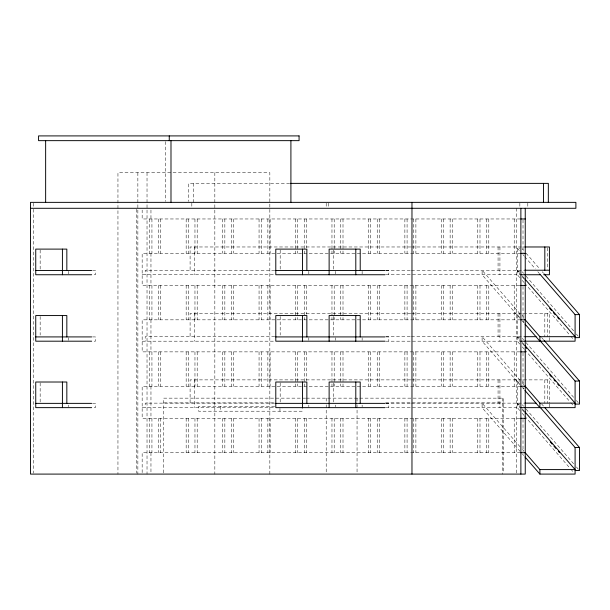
<?xml version="1.0" encoding="UTF-8"?>
<svg xmlns="http://www.w3.org/2000/svg" width="610" height="610" viewBox="0 0 610 610"><rect width="100%" height="100%" fill="white"/><g stroke="black" fill="none" stroke-linecap="round" stroke-linejoin="round"><path stroke-width="0.46" stroke-dasharray="3.05 2.29" d="M289.666 183.374L188.772 183.374L188.772 201.407M520.482 218.967L142.16 218.967L142.16 210.069M410.728 246.974L190.099 246.974L190.099 270.23M411.544 246.974L523.899 246.974M519.796 277.596L517.311 274.744L517.311 248.163L519.956 248.163M520.482 253.379L142.16 253.379L142.16 285.419L520.482 285.419M274.736 270.23L145.195 270.23L145.195 274.744M385.802 270.23L410.728 270.23M411.483 270.23L523.899 270.23M92.575 270.466L95.434 270.466L95.434 274.744L92.575 274.744M385.947 270.466L388.806 270.466L388.806 274.744M519.956 271.183L517.311 271.183L519.796 274.042M142.16 274.744L274.774 274.744M385.802 274.744L520.482 274.744M410.728 313.426L190.099 313.426L190.099 336.682M411.544 313.426L549.427 313.426L549.427 336.682M519.796 344.048L517.311 341.188L517.311 314.615L519.956 314.615M520.482 319.831L142.16 319.831L142.16 351.871L520.482 351.871M274.736 336.682L145.195 336.682L145.195 341.188M385.802 336.682L410.728 336.682M411.483 336.682L523.899 336.682M92.575 336.918L95.434 336.918L95.434 341.188L92.575 341.188M385.947 336.918L388.806 336.918L388.806 341.188M519.956 337.635L517.311 337.635L519.796 340.487M142.16 341.188L274.774 341.188M385.802 341.188L520.482 341.188M410.728 379.877L190.099 379.877L190.099 403.134M411.544 379.877L549.427 379.877L549.427 403.134M519.796 410.5L517.311 407.64L517.311 381.059L519.956 381.059M520.482 386.282L142.16 386.282L142.16 418.323L520.482 418.323M305.625 398.147L163.709 398.147L163.709 473.146M306.327 398.147L503.486 398.147L503.486 473.146M163.709 402.897L274.95 402.897M385.581 402.897L503.486 402.897M274.736 403.134L145.195 403.134L145.195 407.64M385.802 403.134L410.728 403.134M411.483 403.134L523.899 403.134M92.575 403.37L95.434 403.37L95.434 407.64L92.575 407.64M385.947 403.37L388.806 403.37L388.806 407.64M519.956 404.079L517.311 404.079L519.796 406.939M274.713 406.458L198.524 406.458L198.524 411.201L302.163 411.201L302.163 408.357M142.16 407.64L274.774 407.64M385.802 407.64L520.482 407.64M520.482 452.734L142.16 452.734L142.16 473.162M522.335 248.872L523.578 250.306M526.064 253.165L539.736 268.88M542.221 271.74L543.464 273.166M517.311 248.163L519.796 251.023M522.907 254.591L524.15 256.025M524.768 256.734L535.328 268.88M537.814 271.74L539.057 273.166M522.335 271.892L523.578 273.326M526.064 276.185L573.911 331.2M576.397 334.059L578.257 336.202M517.311 270.23L519.796 273.089M522.282 275.949L524.15 278.091M522.282 276.894L524.15 279.044M522.282 280.455L524.15 282.598M524.768 283.315L570.129 335.477M570.746 336.194L573.857 339.762M522.335 315.324L523.578 316.758M541.596 337.475L543.464 339.617M520.01 313.815L482.106 270.23L482.106 274.744L520.01 318.329M522.495 316.674L523.738 318.107M517.311 314.615L519.796 317.467M522.907 321.043L524.15 322.469M522.495 321.188L523.738 322.614M522.335 338.344L523.578 339.778M526.064 342.637L573.911 397.651M576.397 400.511L578.257 402.653M517.311 336.682L519.796 339.541M522.282 342.401L524.15 344.543M522.282 343.346L524.15 345.489M522.282 346.907L524.15 349.05M524.768 349.766L570.129 401.929M570.746 402.638L573.857 406.214M522.335 381.776L523.578 383.202M541.596 403.927L543.464 406.069M520.01 380.266L482.106 336.682L482.106 341.188L520.01 384.78M522.495 383.126L523.738 384.552M517.311 381.059L519.796 383.919M522.907 387.495L524.15 388.921M522.495 387.632L523.738 389.066M522.335 404.796L523.578 406.229M526.064 409.081L573.911 464.103M576.397 466.963L578.882 469.814M517.311 403.134L519.796 405.993M522.282 408.853L524.15 410.995M522.282 409.798L524.15 411.941M522.282 413.359L524.15 415.501M524.768 416.218L570.129 468.373M570.746 469.09L573.857 472.666M520.01 446.718L482.106 403.134L482.106 407.64L520.01 451.225M522.495 449.578L523.738 451.003M522.495 454.084L523.738 455.517M549.427 337.582L549.427 341.188M549.427 404.033L549.427 407.64M547.582 247.904L547.582 269.3M547.582 313.426L547.582 336.682M547.582 379.877L547.582 403.134M544.821 313.426L544.821 336.682M544.821 379.877L544.821 403.134M527.81 203.206L527.81 207.446M523.014 219.897L523.014 252.448M523.014 286.349L523.014 318.9M523.014 352.801L523.014 385.352M523.014 419.253L523.014 451.804M519.857 203.206L519.857 207.446M516.441 208.292L516.441 474.092M514.215 218.967L514.215 253.379M514.215 285.419L514.215 319.831M514.215 351.871L514.215 386.282M514.215 418.323L514.215 452.734M502.533 398.147L502.533 474.092M499.925 246.974L499.925 274.744M499.925 313.426L499.925 341.188M499.925 379.877L499.925 407.64M498.073 246.974L498.073 270.23M498.073 313.426L498.073 336.682M498.073 379.877L498.073 403.134M488.793 218.967L488.793 253.379M488.793 285.419L488.793 319.831M488.793 351.871L488.793 386.282M488.793 418.323L488.793 452.734M486.566 218.967L486.566 253.379M486.566 285.419L486.566 319.831M486.566 351.871L486.566 386.282M486.566 418.323L486.566 452.734M479.986 218.967L479.986 253.379M479.986 285.419L479.986 319.831M479.986 351.871L479.986 386.282M479.986 418.323L479.986 452.734M477.782 218.967L477.782 253.379M477.782 285.419L477.782 319.831M477.782 351.871L477.782 386.282M477.782 418.323L477.782 452.734M452.338 218.967L452.338 253.379M452.338 285.419L452.338 319.831M452.338 351.871L452.338 386.282M452.338 418.323L452.338 452.734M450.134 218.967L450.134 253.379M450.134 285.419L450.134 319.831M450.134 351.871L450.134 386.282M450.134 418.323L450.134 452.734M443.539 218.967L443.539 253.379M443.539 285.419L443.539 319.831M443.539 351.871L443.539 386.282M443.539 418.323L443.539 452.734M441.327 218.967L441.327 253.379M441.327 285.419L441.327 319.831M441.327 351.871L441.327 386.282M441.327 418.323L441.327 452.734M415.89 218.967L415.89 253.379M415.89 285.419L415.89 319.831M415.89 351.871L415.89 386.282M415.89 418.323L415.89 452.734M413.679 218.967L413.679 253.379M413.679 285.419L413.679 319.831M413.679 351.871L413.679 386.282M413.679 418.323L413.679 452.734M407.083 218.967L407.083 253.379M407.083 285.419L407.083 319.831M407.083 351.871L407.083 386.282M407.083 418.323L407.083 452.734M404.872 218.967L404.872 253.379M404.872 285.419L404.872 319.831M404.872 351.871L404.872 386.282M404.872 418.323L404.872 452.734M379.435 218.967L379.435 253.379M379.435 285.419L379.435 319.831M379.435 351.871L379.435 386.282M379.435 418.323L379.435 452.734M377.224 218.967L377.224 253.379M377.224 285.419L377.224 319.831M377.224 351.871L377.224 386.282M377.224 418.323L377.224 452.734M370.651 218.967L370.651 253.379M370.651 285.419L370.651 319.831M370.651 351.871L370.651 386.282M370.651 418.323L370.651 452.734M368.425 218.967L368.425 253.379M368.425 285.419L368.425 319.831M368.425 351.871L368.425 386.282M368.425 418.323L368.425 452.734M362.134 271.32L362.134 273.89M362.134 337.772L362.134 340.334M362.134 405.078L362.134 406.786M357.056 398.147L357.056 402.897M357.056 404.796L357.056 474.092M343.003 218.967L343.003 253.379M343.003 285.419L343.003 319.831M343.003 351.871L343.003 386.282M343.003 418.323L343.003 452.734M340.776 218.967L340.776 253.379M340.776 285.419L340.776 319.831M340.776 351.871L340.776 386.282M340.776 418.323L340.776 452.734M335.454 271.32L335.454 273.89M335.454 337.772L335.454 340.334M335.454 405.078L335.454 406.786M334.196 218.967L334.196 253.379M334.196 285.419L334.196 319.831M334.196 351.871L334.196 386.282M334.196 418.323L334.196 452.734M333.54 250.039L333.54 269.544M333.54 316.491L333.54 335.065M333.54 382.943L333.54 402.44M331.97 218.967L331.97 253.379M331.97 285.419L331.97 319.831M331.97 351.871L331.97 386.282M331.97 418.323L331.97 452.734M328.363 203.206L328.363 207.446M326.205 203.206L326.205 208.292M326.205 398.147L326.205 402.897M326.205 404.796L326.205 474.092M308.812 271.32L308.812 273.89M308.812 337.772L308.812 340.334M308.812 405.078L308.812 406.786M306.555 218.967L306.555 247.805M306.555 285.419L306.555 314.249M306.555 351.871L306.555 380.701M306.555 418.323L306.555 452.734M304.321 218.967L304.321 253.379M304.321 285.419L304.321 319.831M304.321 351.871L304.321 386.282M304.321 418.323L304.321 452.734M297.749 218.967L297.749 253.379M297.749 285.419L297.749 319.831M297.749 351.871L297.749 386.282M297.749 418.323L297.749 452.734M295.514 218.967L295.514 253.379M295.514 285.419L295.514 319.831M295.514 351.871L295.514 386.282M295.514 418.323L295.514 452.734M280.188 250.039L280.188 269.544M280.188 316.491L280.188 335.065M280.188 382.943L280.188 402.44M279.952 408.357L279.952 411.201M270.1 218.967L270.1 253.379M270.1 285.419L270.1 319.831M270.1 351.871L270.1 386.282M270.1 418.323L270.1 452.734M269.841 474.092L269.841 172.691L117.951 172.691L117.951 474.092M267.866 218.967L267.866 253.379M267.866 285.419L267.866 319.831M267.866 351.871L267.866 386.282M267.866 418.323L267.866 452.734M261.293 218.967L261.293 253.379M261.293 285.419L261.293 319.831M261.293 351.871L261.293 386.282M261.293 418.323L261.293 452.734M259.059 218.967L259.059 253.379M259.059 285.419L259.059 319.831M259.059 351.871L259.059 386.282M259.059 418.323L259.059 452.734M233.653 218.967L233.653 253.379M233.653 285.419L233.653 319.831M233.653 351.871L233.653 386.282M233.653 418.323L233.653 452.734M231.419 218.967L231.419 253.379M231.419 285.419L231.419 319.831M231.419 351.871L231.419 386.282M231.419 418.323L231.419 452.734M224.846 218.967L224.846 253.379M224.846 285.419L224.846 319.831M224.846 351.871L224.846 386.282M224.846 418.323L224.846 452.734M222.612 218.967L222.612 253.379M222.612 285.419L222.612 319.831M222.612 351.871L222.612 386.282M222.612 418.323L222.612 452.734M220.767 406.458L220.767 411.201M214.834 172.691L214.834 474.092M197.19 218.967L197.19 253.379M197.19 285.419L197.19 319.831M197.19 351.871L197.19 386.282M197.19 418.323L197.19 452.734M194.964 218.967L194.964 253.379M194.964 285.419L194.964 319.831M194.964 351.871L194.964 386.282M194.964 418.323L194.964 452.734M194.727 246.974L194.727 274.744M194.727 313.426L194.727 341.188M194.727 379.877L194.727 407.64M193.614 183.374L193.614 202.36M191.83 203.206L191.83 207.446M188.391 218.967L188.391 253.379M188.391 285.419L188.391 319.831M188.391 351.871L188.391 386.282M188.391 418.323L188.391 452.734M186.164 218.967L186.164 253.379M186.164 285.419L186.164 319.831M186.164 351.871L186.164 386.282M186.164 418.323L186.164 452.734M165.562 141.604L165.562 201.407M160.743 218.967L160.743 253.379M160.743 285.419L160.743 319.831M160.743 351.871L160.743 386.282M160.743 418.323L160.743 452.734M158.516 218.967L158.516 253.379M158.516 285.419L158.516 319.831M158.516 351.871L158.516 386.282M158.516 418.323L158.516 452.734M151.936 218.967L151.936 253.379M151.936 285.419L151.936 319.831M151.936 351.871L151.936 386.282M151.936 418.323L151.936 452.734M150.96 210.069L150.96 218.967M150.96 253.379L150.96 285.419M150.96 319.831L150.96 351.871M150.96 386.282L150.96 418.323M150.96 452.734L150.96 474.092M149.732 218.967L149.732 253.379M149.732 285.419L149.732 319.831M149.732 351.871L149.732 386.282M149.732 418.323L149.732 452.734M147.025 172.691L147.025 474.092M137.86 172.691L137.86 474.092M136.777 209.245L136.777 473.139M68.755 271.32L68.755 273.89M68.755 337.772L68.755 340.334M68.755 405.078L68.755 406.786M40.161 250.039L40.161 269.544M40.161 316.491L40.161 335.065M40.161 382.943L40.161 402.44M33.344 203.206L33.344 207.446M33.344 209.245L33.344 473.139"/><path stroke-width="0.91" d="M290.528 183.374L548.337 183.374L548.337 202.36M30.5 208.292L575.893 208.292L575.893 202.36L30.5 202.36L30.5 474.092L525.248 474.092L525.248 208.292M520.841 218.967L525.248 218.967M524.676 246.974L549.427 246.974L549.427 274.744L543.716 274.744M520.841 253.379L525.248 253.379M524.676 270.23L549.427 270.23M35.746 270.466L91.66 270.466M275.796 270.466L385.032 270.466M91.66 274.744L35.746 274.744L35.746 249.109L66.833 249.109L66.833 270.466M385.032 274.744L275.796 274.744L275.796 249.109L306.861 249.109L306.861 270.466M520.841 274.744L539.911 274.744M520.841 285.419L525.248 285.419M539.682 273.882L575.093 314.615L579.5 314.615L579.5 337.635L575.093 337.635M520.841 319.831L525.248 319.831M524.676 336.682L536.098 336.682M524.981 319.533L539.896 336.682L575.093 336.682L524.768 278.808M35.746 336.918L91.66 336.918M275.796 336.918L385.032 336.918M91.66 341.188L35.746 341.188L35.746 315.561L66.833 315.561L66.833 336.918M385.032 341.188L275.796 341.188L275.796 315.561L306.861 315.561L306.861 336.918M520.841 341.188L575.093 341.188L575.093 314.615M520.841 351.871L525.248 351.871M539.682 340.334L575.093 381.059L579.5 381.059L579.5 404.079L575.093 404.079M520.841 386.282L525.248 386.282M524.676 403.134L536.098 403.134M524.981 385.985L539.896 403.134L575.093 403.134L524.768 345.26M35.746 403.37L91.66 403.37M275.796 403.37L385.032 403.37M91.66 407.64L35.746 407.64L35.746 382.012L66.833 382.012L66.833 403.37M385.032 407.64L275.796 407.64L275.796 382.012L306.861 382.012L306.861 403.37M520.841 407.64L575.093 407.64L575.093 381.059M520.841 418.323L525.248 418.323M540.3 407.503L575.093 447.511L579.5 447.511L579.5 470.531L575.093 470.531M520.841 452.734L525.248 452.734M524.981 452.437L539.896 469.586L575.093 469.586L524.768 411.704M524.981 456.943L539.896 474.092L575.093 474.092L575.093 447.511M544.082 273.882L579.5 314.615M549.625 308.34L551.486 310.482M553.346 312.625L555.214 314.768M557.7 317.627L558.943 319.053M544.082 340.334L579.5 381.059M524.981 324.04L539.896 341.188L539.896 336.682M525.393 346.922L526.636 348.348M549.625 374.784L551.486 376.934M553.971 379.786L555.214 381.219M557.7 384.079L558.943 385.505M544.707 407.503L579.5 447.511M524.981 390.491L539.896 407.64L539.896 403.134M550.243 441.953L552.111 444.095M553.971 446.238L555.832 448.38M558.318 451.24L559.561 452.673M544.821 246.974L544.821 270.23M543.495 183.374L543.495 202.36M539.896 469.586L539.896 474.092M520.879 208.292L520.879 474.092M411.971 202.36L411.971 474.092M360.213 270.466L360.213 249.109L329.125 249.109L329.125 274.744M360.213 336.918L360.213 315.561L329.125 315.561L329.125 341.188M360.213 403.37L360.213 382.012L329.125 382.012L329.125 407.64M355.798 249.109L355.798 274.744M355.798 315.561L355.798 341.188M355.798 382.012L355.798 407.64M302.469 249.109L302.469 274.744M302.469 315.561L302.469 341.188M302.469 382.012L302.469 407.64M290.909 140.651L290.909 202.36M170.991 140.651L170.991 202.36M169.26 135.908L169.26 140.651M62.418 249.109L62.418 274.744M62.418 315.561L62.418 341.188M62.418 382.012L62.418 407.64M45.643 140.651L45.643 202.36M299.075 135.908L38.567 135.908L38.567 140.651L299.075 140.651L299.075 135.908"/></g></svg>
